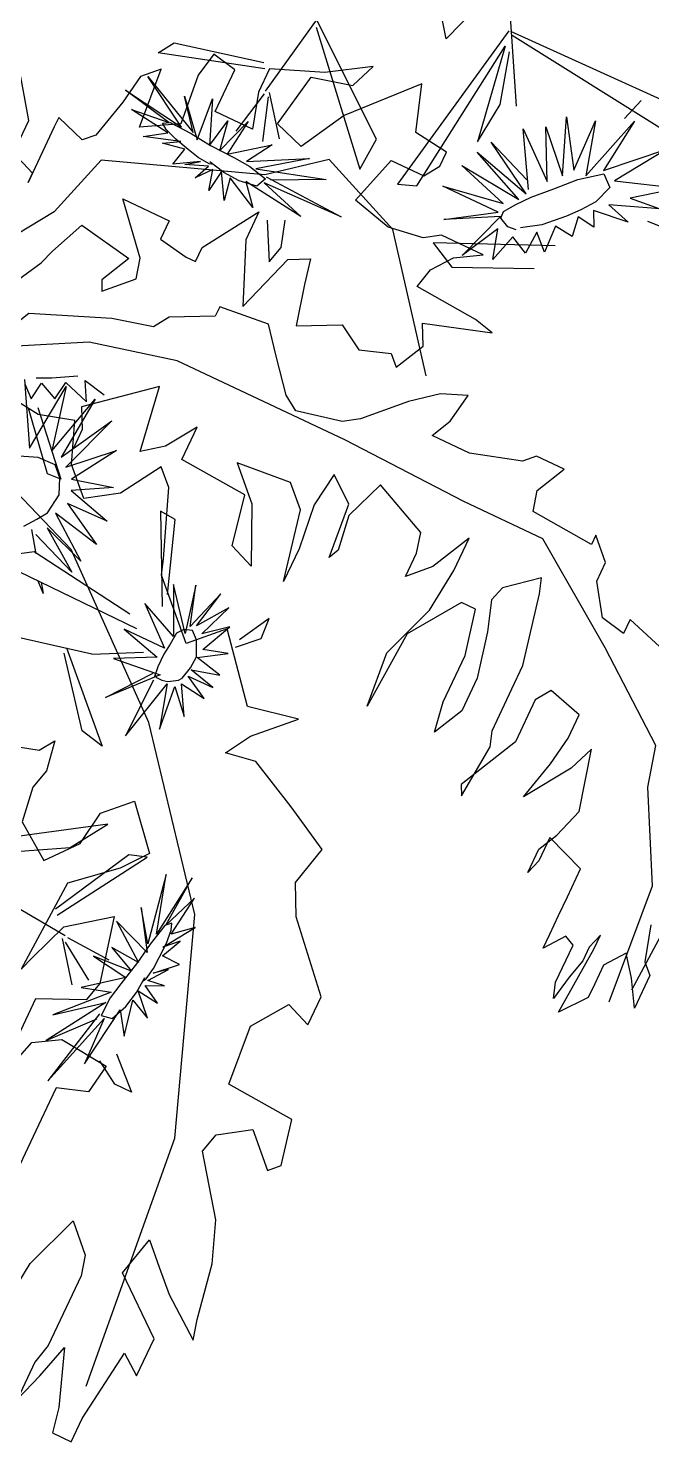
# Model space of a CAD drawing. Header units: millimetres. Extents: x -2729 to 15248, y -12439 to 5292.
# Drawn here: x 4767.1 to 4804.5, y -9533.9 to -9449.1 of the extents above; entities that cross this region are included whole.
import ezdxf

# ---------------------------------------------------------------- set-up
doc = ezdxf.new("R2010")
doc.units = ezdxf.units.MM
doc.layers.add('ARBOLES', color=118, linetype='Continuous')

# ---------------------------------------------------------------- blocks, each defined once
blk = doc.blocks.new('drudtu')
at = {"layer": 'ARBOLES', "color": 108}
for points in [[(-13.0392, 0.1993), (-13.1154, 0.2967), (-13.1874, 0.3263), (-13.2298, 0.2925), (-13.3569, 0.2459), (-13.3738, 0.1909), (-13.4077, 0.1401)], [(-13.3865, 0.1104), (-13.3654, 0.1485), (-13.3611, 0.1612), (-13.3484, 0.1909), (-13.3018, 0.1824), (-13.3145, 0.157), (-13.3103, 0.1485), (-13.2891, 0.1697), (-13.2933, 0.1866), (-13.3272, 0.2247), (-13.2849, 0.2247), (-13.2849, 0.2078), (-13.2595, 0.2036), (-13.251, 0.2036), (-13.251, 0.2163), (-13.2213, 0.2628), (-13.2213, 0.2374), (-13.2001, 0.1866), (-13.1832, 0.2374), (-13.1663, 0.2459), (-13.162, 0.2247), (-13.1536, 0.1909), (-13.1197, 0.2078), (-13.0985, 0.1951), (-13.0731, 0.2036), (-13.0646, 0.1951), (-13.0519, 0.2205), (-13.0604, 0.2374), (-13.0053, 0.2544), (-13.0222, 0.2586), (-13.0773, 0.2628), (-13.0731, 0.2798), (-13.0604, 0.2967), (-13.0392, 0.3094), (-13.0773, 0.3094), (-13.09, 0.3009), (-13.1197, 0.2967), (-13.1536, 0.3052), (-13.1408, 0.3475), (-13.1112, 0.3475), (-13.1027, 0.3602), (-13.1027, 0.3729), (-13.1324, 0.3771), (-13.1451, 0.4152), (-13.1917, 0.3644), (-13.2129, 0.3263), (-13.2383, 0.3348), (-13.2298, 0.3814), (-13.1959, 0.3898), (-13.1874, 0.411), (-13.2213, 0.3898), (-13.2637, 0.3729), (-13.2637, 0.3517), (-13.2552, 0.3221), (-13.2891, 0.3221), (-13.2891, 0.3602), (-13.3103, 0.3644), (-13.3145, 0.3433), (-13.3103, 0.3009), (-13.3399, 0.284), (-13.3442, 0.3348), (-13.3569, 0.3221), (-13.3611, 0.2967), (-13.3696, 0.2628), (-13.3781, 0.2544), (-13.4035, 0.2628), (-13.4035, 0.2544), (-13.4035, 0.2036), (-13.4035, 0.212), (-13.4247, 0.2205), (-13.4247, 0.2501), (-13.4459, 0.2798)]]:
    blk.add_lwpolyline(points, dxfattribs=at)
at = {"layer": 'ARBOLES', "color": 92}
for points in [[(-12.6706, -0.1859), (-12.6664, -0.1055)], [(-12.7342, 0.0681), (-12.8019, 0.0893), (-12.8019, 0.0766), (-12.8231, 0.0808), (-12.8401, 0.1062), (-12.8401, 0.1231), (-12.857, 0.1401), (-12.857, 0.1316), (-12.9121, 0.1358), (-12.9163, 0.1528), (-12.9036, 0.1782), (-12.929, 0.1782), (-12.9375, 0.1697), (-12.9799, 0.157), (-13.0138, 0.157), (-13.0053, 0.1739), (-13.001, 0.1993), (-13.0222, 0.1909), (-13.0434, 0.1739), (-13.0731, 0.1443), (-13.0858, 0.1358), (-13.1239, 0.1274), (-13.1366, 0.1358), (-13.1578, 0.1612), (-13.1747, 0.1824), (-13.2171, 0.1782), (-13.2171, 0.1697), (-13.251, 0.1528), (-13.2595, 0.1401), (-13.2933, 0.1316), (-13.3569, 0.1062), (-13.3738, 0.0723)], [(-12.6833, -0.2028), (-12.6918, -0.1012), (-12.7299, -0.0293), (-12.7384, 0.0046), (-12.8104, 0.0596), (-12.8951, 0.1189), (-12.9672, 0.1189), (-13.0773, 0.1231), (-13.2298, 0.1231), (-13.3018, 0.1062), (-13.4035, 0.0512)], [(-12.6791, -0.1309), (-12.6706, -0.1605), (-12.6622, -0.169), (-12.6622, -0.1986), (-12.6749, -0.1774), (-12.6876, -0.1605), (-12.7003, -0.1774), (-12.7003, -0.1944), (-12.7003, -0.2071), (-12.7172, -0.2282), (-12.713, -0.169), (-12.713, -0.1563), (-12.7172, -0.169), (-12.7172, -0.1817), (-12.7215, -0.1986), (-12.7257, -0.2198), (-12.7299, -0.2071), (-12.7299, -0.1732), (-12.7384, -0.169), (-12.7511, -0.1859), (-12.7511, -0.1732), (-12.7511, -0.1563), (-12.7511, -0.1393), (-12.7511, -0.1139), (-12.785, -0.1012), (-12.785, -0.1224), (-12.7892, -0.1351), (-12.7892, -0.1139), (-12.7808, -0.097), (-12.7723, -0.0716), (-12.785, -0.0208), (-12.7935, -0.042), (-12.8189, -0.0801), (-12.8104, -0.0462), (-12.8062, -0.0208), (-12.8062, 0.0004), (-12.8358, 0.0088), (-12.8443, -0.0039), (-12.8443, -0.042), (-12.8697, -0.0928), (-12.8655, -0.1012), (-12.8613, -0.0547), (-12.8655, -0.042), (-12.8655, -0.0039), (-12.8655, 0.0173), (-12.8782, 0.0766), (-12.8824, 0.0893), (-12.9079, 0.0681), (-12.9121, 0.0554), (-12.9036, 0.03), (-12.8951, -0.0081), (-12.8951, -0.0377), (-12.9079, -0.0631), (-12.9121, -0.0377), (-12.9121, 0.0046), (-12.9206, 0.0427), (-12.9333, 0.0427), (-12.9629, 0.0004), (-12.9672, -0.0674), (-12.9714, -0.0208), (-12.9544, 0.0258), (-12.9502, 0.0639), (-12.9502, 0.0935), (-12.9672, 0.0596), (-12.9841, 0.0427), (-12.9841, 0.0639), (-12.9883, 0.0808), (-13.0349, 0.102), (-13.0476, 0.0681), (-13.0434, 0.0385), (-13.0476, 0.03), (-13.0519, 0.0766), (-13.0731, 0.0935), (-13.0773, 0.0639), (-13.0731, 0.0258), (-13.0731, -0.0039), (-13.0858, 0.0554), (-13.1027, 0.0723), (-13.1493, 0.0681), (-13.1239, 0.0427), (-13.1027, -0.0039), (-13.1239, 0.0046), (-13.1324, 0.0469), (-13.1917, 0.0512), (-13.1917, 0.0808), (-13.2086, 0.0554), (-13.2256, 0.0427), (-13.234, 0.0977), (-13.2849, 0.0554), (-13.2764, 0.0385), (-13.2764, 0.0215)]]:
    blk.add_lwpolyline(points, dxfattribs=at)
at = {"layer": 'ARBOLES', "color": 72}
for points in [[(-12.9375, -0.6728), (-12.9587, -0.4568), (-13.0222, -0.2833), (-13.1239, -0.1563), (-13.2425, -0.0547), (-13.3188, -0.025)], [(-13.2256, -0.224), (-13.1959, -0.2155), (-13.1874, -0.2028), (-13.1832, -0.2282), (-13.1874, -0.2452), (-13.1832, -0.2748), (-13.1536, -0.296), (-13.1324, -0.2706), (-13.1281, -0.2409), (-13.107, -0.2198), (-13.0773, -0.2536), (-13.0942, -0.2748), (-13.1281, -0.3044), (-13.1324, -0.3849), (-13.1281, -0.3722), (-13.1154, -0.3383), (-13.0815, -0.3129), (-13.0688, -0.3679), (-13.0731, -0.3849), (-13.1112, -0.4018), (-13.1112, -0.4357)], [(-13.107, -0.4653), (-13.0985, -0.4357), (-13.0773, -0.423), (-13.0349, -0.4272), (-13.0392, -0.4526), (-13.0646, -0.4611), (-13.0646, -0.4738), (-13.0646, -0.4949), (-13.0646, -0.5415)], [(-13.0265, -0.6431), (-13.0222, -0.6008), (-13.0053, -0.5542), (-12.9841, -0.5754), (-12.9799, -0.5923), (-12.9799, -0.6558), (-12.9841, -0.6728), (-12.9841, -0.7066), (-12.9756, -0.6812), (-12.9672, -0.6516), (-12.9502, -0.6982), (-12.946, -0.7193), (-12.929, -0.7193), (-12.929, -0.6982), (-12.9206, -0.6347), (-12.9036, -0.6474), (-12.9036, -0.6135), (-12.9502, -0.5754), (-12.9417, -0.5415), (-12.9248, -0.5584), (-12.9079, -0.5754), (-12.874, -0.6008), (-12.8782, -0.5839), (-12.8867, -0.5373), (-12.8994, -0.5034), (-12.9333, -0.4568), (-12.929, -0.4399), (-12.9036, -0.423), (-12.8782, -0.4484), (-12.8697, -0.4399), (-12.8782, -0.4018), (-12.9375, -0.3976), (-12.9417, -0.3468), (-12.9206, -0.3171), (-12.8994, -0.3256), (-12.8994, -0.3002), (-12.946, -0.2494), (-12.9587, -0.224), (-12.9502, -0.1901), (-12.9883, -0.169), (-13.0307, -0.1478), (-13.0561, -0.152), (-13.0434, -0.1309), (-13.0138, -0.1012), (-13.0561, -0.1097), (-13.0985, -0.0589), (-13.1239, -0.0843), (-13.1663, -0.042), (-13.1705, -0.0293), (-13.1917, 0.0258), (-13.2044, 0.0385), (-13.2256, 0.0046), (-13.251, -0.0123), (-13.2722, 0.0088), (-13.2849, 0.0427), (-13.3145, 0.0342), (-13.3484, 0.0385)]]:
    blk.add_lwpolyline(points, dxfattribs=at)
blk = doc.blocks.new('styrtys')
at = {"color": 86, "linetype": 'Continuous'}
for p, q in [((2.227, -45.954), (11.136, -39.788)), ((12.132, -41.085), (2.48, -46)), ((10.214, -42.779), (9.798, -41.373)), ((16.894, -44.253), (16.239, -44.763)), ((6.272, -47.952), (1.218, -45.368)), ((2.146, -46.032), (6.606, -56.479)), ((2.816, -46.685), (6.891, -51.055)), ((7.281, -55.536), (2.816, -46.685)), ((5.674, -48.742), (3.255, -46.64)), ((6.891, -51.055), (5.674, -48.742)), ((-2.24, -60.392), (-5.314, -53.317)), ((3.649, -56.164), (-4.482, -55.55)), ((-3.981, -55.814), (4.677, -57.942)), ((6.606, -56.479), (7.281, -55.536)), ((4.677, -57.942), (3.649, -56.164)), ((-7.546, -63.604), (-3.763, -59.611)), ((-3.422, -59.747), (-7.526, -64.733)), ((-2.144, -60.541), (-1.108, -63.158)), ((0.642, -61.156), (-2.051, -60.238)), ((-1.866, -60.431), (0.26, -62.105)), ((6.293, -64.418), (5, -63.352)), ((-7.526, -64.733), (-7.546, -63.604)), ((4.454, -64.3), (6.647, -65.468)), ((6.647, -65.468), (6.293, -64.418))]:
    blk.add_line(p, q, dxfattribs=at)
at = {"color": 50, "linetype": 'Continuous'}
for p, q in [((10.67, -42.354), (12.245, -45.459)), ((11.983, -46.543), (10.67, -42.354)), ((12.245, -45.459), (13.098, -41.549)), ((13.098, -41.549), (13.128, -45.227)), ((13.128, -45.227), (15.481, -42.133)), ((15.481, -42.133), (14.504, -44.947)), ((15.962, -43.743), (14.179, -46.25)), ((14.504, -44.947), (15.962, -43.743)), ((9.451, -44.346), (11.983, -46.543)), ((11.321, -46.985), (9.451, -44.346)), ((8.355, -45.715), (11.321, -46.985)), ((11.273, -47.74), (8.355, -45.715)), ((11.929, -47.058), (12.44, -45.557)), ((12.44, -45.557), (13.32, -45.65)), ((13.32, -45.65), (13.63, -46.826)), ((15.67, -45.779), (14.002, -47.205)), ((14.179, -46.25), (15.67, -45.779)), ((0.631, -49.493), (-9.547, -45.924)), ((-0.039, -46.96), (0.631, -49.493)), ((8.236, -47.086), (11.273, -47.74)), ((11.089, -48.698), (8.236, -47.086)), ((11.657, -48.585), (11.929, -47.058)), ((13.63, -46.826), (13.577, -47.837)), ((14.002, -47.205), (14.866, -47.698)), ((7.63, -48.317), (11.089, -48.698)), ((10.914, -49.905), (7.63, -48.317)), ((13.577, -47.837), (13.454, -48.772)), ((14.866, -47.698), (13.856, -48.199)), ((13.856, -48.199), (14.691, -49.102)), ((11.397, -50.002), (11.657, -48.585)), ((13.454, -48.772), (13.149, -50.306)), ((14.691, -49.102), (13.634, -49.652)), ((7.33, -50.357), (10.37, -49.681)), ((11.306, -51.011), (11.397, -50.002)), ((13.634, -49.652), (14.636, -51.015)), ((11.065, -50.155), (7.33, -50.357)), ((7.419, -51.403), (11.065, -50.155)), ((11.131, -50.717), (7.419, -51.403)), ((7.631, -52.588), (11.131, -50.717)), ((14.646, -50.267), (10.732, -56.458)), ((13.149, -50.306), (12.658, -51.496)), ((13.375, -50.79), (14.098, -52.022)), ((14.636, -51.015), (13.375, -50.79)), ((10.87, -51.638), (7.631, -52.588)), ((8.117, -54.207), (10.87, -51.638)), ((11.281, -51.857), (11.306, -51.011)), ((11.159, -52.168), (8.117, -54.207)), ((9.86, -55.187), (11.159, -52.168)), ((11.452, -52.176), (9.86, -55.187)), ((11.543, -52.205), (11.281, -51.857)), ((12.273, -55.361), (11.452, -52.176)), ((12.204, -52.109), (11.543, -52.205)), ((12.611, -51.776), (12.204, -52.109)), ((12.549, -56.245), (15.173, -52.047)), ((14.098, -52.022), (12.879, -52.168)), ((12.879, -52.168), (13.417, -53.896)), ((13.417, -53.896), (12.003, -52.708)), ((12.003, -52.708), (12.273, -55.361)), ((10.732, -56.458), (12.549, -56.245)), ((1.466, -63.293), (4.165, -60.004)), ((4.165, -60.004), (2.515, -62.863)), ((0.805, -63.539), (2.579, -60.207)), ((2.579, -60.207), (1.466, -63.293)), ((2.192, -62.999), (6.564, -60.383)), ((6.564, -60.383), (2.437, -63.3)), ((-0.178, -64.302), (0.738, -61.707)), ((0.738, -61.707), (0.805, -63.539)), ((-1.22, -62.223), (-0.178, -64.302)), ((-0.592, -64.605), (-1.22, -62.223)), ((5.294, -62.45), (1.801, -64.201)), ((2.437, -63.3), (5.294, -62.45)), ((-3.472, -63.355), (-1.163, -64.961)), ((-1.831, -65.407), (-3.472, -63.355)), ((-1.869, -63.247), (-0.592, -64.605)), ((-1.163, -64.961), (-1.869, -63.247)), ((1.801, -64.201), (3.347, -64.634)), ((-4.473, -64.728), (-1.831, -65.407)), ((-2.352, -65.39), (-4.473, -64.728)), ((0.539, -65.144), (1.134, -66.379)), ((2.108, -65.898), (0.539, -65.144)), ((3.347, -64.634), (1.138, -64.887)), ((1.138, -64.887), (2.108, -65.898)), ((-6.625, -65.988), (-2.352, -65.39)), ((-2.98, -65.825), (-6.625, -65.988)), ((-6.611, -67.562), (-2.98, -65.825)), ((-0.629, -65.907), (-1.339, -67.416)), ((-0.144, -65.645), (-0.957, -66.808)), ((-0.957, -66.808), (-0.629, -65.907)), ((0.056, -66.675), (-0.144, -65.645)), ((0.171, -65.513), (0.056, -66.675)), ((1.134, -66.379), (0.171, -65.513)), ((-3.595, -66.334), (-6.611, -67.562)), ((-5.418, -67.847), (-3.595, -66.334)), ((-3.102, -66.713), (-5.418, -67.847)), ((-2.261, -66.308), (-3.67, -68.096)), ((-3.67, -68.096), (-3.102, -66.713)), ((-2.731, -67.289), (-2.261, -66.308)), ((-1.742, -66.339), (-2.731, -67.289)), ((-1.339, -67.416), (-1.742, -66.339))]:
    blk.add_line(p, q, dxfattribs=at)
blk.add_lwpolyline([(-0.068, -65.336), (-0.242, -65.539), (-0.91, -65.904), (-1.618, -66.165), (-2.529, -66.494), (-3.326, -66.678), (-3.754, -66.677), (-3.559, -66.267), (-2.342, -65.523), (-1.145, -64.894), (0.236, -64.045), (1.159, -63.524), (2.271, -63.105), (2.383, -63.781), (1.565, -64.507), (0.652, -65.046), (-0.308, -65.437)], dxfattribs=at)
blk = doc.blocks.new('aerysty')
at = {"color": 86, "linetype": 'Continuous'}
for p, q in [((-18.673, 3.321, 0.09), (-18.796, 2.225, 0.09)), ((-17.186, 1.346, 0.09), (-18.673, 3.321, 0.09)), ((-18.796, 2.225, 0.09), (-18.077, 0.72, 0.09)), ((-13.112, -4.802, 0.09), (-14.326, -2.398, 0.09)), ((-12.815, -4.82, 0.09), (-12.65, -2.023, 0.09)), ((-15.07, -3.094, 0.09), (-13.027, -5.053, 0.09)), ((-11.997, -6.073, 0.09), (-6.198, -3.302, 0.09)), ((-6.198, -3.302, 0.09), (-6.654, -4.328, 0.09)), ((-12.791, -4.994, 0.09), (-12.994, -12.668, 0.09)), ((-6.654, -4.328, 0.09), (-11.746, -6.339, 0.09)), ((7.306, -5.445, 0.09), (8.56, -4.411, 0.09)), ((9.813, -4.639, 0.09), (7.79, -5.475, 0.09)), ((8.56, -4.411, 0.09), (9.813, -4.639, 0.09)), ((-5.758, -6.366, 0.09), (-13.267, -15.458, 0.09)), ((-8.14, -7.533, 0.09), (-5.758, -6.366, 0.09)), ((-12.949, -14.137, 0.09), (-8.14, -7.533, 0.09)), ((1.928, -14.05, 0.09), (-1.965, -9.111, 0.09)), ((-1.965, -9.111, 0.09), (-1.804, -10.619, 0.09)), ((-1.804, -10.619, 0.09), (1.584, -13.982, 0.09)), ((11.872, -13.564, 0.09), (7.052, -10.475, 0.09)), ((7.847, -10.577, 0.09), (11.892, -12.557, 0.09)), ((4.121, -20.751, 0.09), (5.131, -11.086, 0.09)), ((2.413, -12.546, 0.09), (-5.296, -34.666, 0.09)), ((5.64, -11.875, 0.09), (5.789, -18.72, 0.09)), ((11.892, -12.557, 0.09), (11.872, -13.564, 0.09)), ((5.789, -18.72, 0.09), (4.121, -20.751, 0.09)), ((10.344, -19.653, 0.09), (10.192, -20.507, 0.09)), ((13.279, -23.091, 0.09), (10.344, -19.653, 0.09)), ((10.192, -20.507, 0.09), (12.953, -23.551, 0.09))]:
    blk.add_line(p, q, dxfattribs=at)
at = {"color": 221, "linetype": 'Continuous'}
for p, q in [((-14.398, 1.801, 0.09), (-13.3, 0.461, 0.09)), ((-13.948, 0.481, 0.09), (-14.398, 1.801, 0.09)), ((-13.317, 1.824, 0.09), (-12.813, 0.639, 0.09)), ((-13.3, 0.461, 0.09), (-13.317, 1.824, 0.09)), ((-11.925, 0.658, 0.09), (-10.65, 1.72, 0.09)), ((-10.65, 1.72, 0.09), (-10.74, 0.579, 0.09)), ((-16.047, 1.181, 0.09), (-13.948, 0.481, 0.09)), ((-14.835, 0.141, 0.09), (-16.047, 1.181, 0.09)), ((-12.813, 0.639, 0.09), (-12.22, 1.638, 0.09)), ((-12.22, 1.638, 0.09), (-12.473, 0.625, 0.09)), ((-12.473, 0.625, 0.09), (-11.251, 1.332, 0.09)), ((-11.251, 1.332, 0.09), (-11.925, 0.658, 0.09)), ((-10.74, 0.579, 0.09), (-9.448, 1.02, 0.09)), ((-10.284, 0.333, 0.09), (-8.262, 1.353, 0.09)), ((-9.448, 1.02, 0.09), (-10.284, 0.333, 0.09)), ((-8.262, 1.353, 0.09), (-9.356, 0.345, 0.09)), ((-18.722, 0.03, 0.09), (-14.835, 0.141, 0.09)), ((-15.787, -0.405, 0.09), (-18.722, 0.03, 0.09)), ((-9.356, 0.345, 0.09), (-6.789, 0.394, 0.09)), ((-6.789, 0.394, 0.09), (-9.07, -0.205, 0.09)), ((-20.736, -1.301, 0.09), (-15.787, -0.405, 0.09)), ((-15.693, -0.779, 0.09), (-20.736, -1.301, 0.09)), ((-18.732, -2.651, 0.09), (-16.042, -0.766, 0.09)), ((-14.914, -0.819, 0.09), (-18.732, -2.651, 0.09)), ((-17.216, -3.135, 0.09), (-14.914, -0.819, 0.09)), ((-13.008, -0.601, 0.09), (-14.925, -2.556, 0.09)), ((-12.941, -2.914, 0.09), (-13.008, -0.601, 0.09)), ((-12.506, -0.502, 0.09), (-12.941, -2.914, 0.09)), ((-11.925, -2.263, 0.09), (-12.506, -0.502, 0.09)), ((-11.842, -0.42, 0.09), (-11.925, -2.263, 0.09)), ((-10.434, -2.84, 0.09), (-11.842, -0.42, 0.09)), ((-11.051, -0.298, 0.09), (-10.434, -2.84, 0.09)), ((-8.954, -2.023, 0.09), (-11.051, -0.298, 0.09)), ((-10.589, -0.533, 0.09), (-8.954, -2.023, 0.09)), ((-6.483, -1.791, 0.09), (-10.589, -0.533, 0.09)), ((-5.834, -0.365, 0.09), (-9.839, -0.405, 0.09)), ((-9.839, -0.405, 0.09), (-6.483, -1.791, 0.09)), ((-9.07, -0.205, 0.09), (-5.834, -0.365, 0.09)), ((-14.215, -0.875, 0.09), (-17.216, -3.135, 0.09)), ((-14.925, -2.556, 0.09), (-14.215, -0.875, 0.09)), ((2.141, -5.869, 0.09), (3.719, -7.042, 0.09)), ((3.384, -7.299, 0.09), (2.141, -5.869, 0.09)), ((3.691, -5.428, 0.09), (4.334, -6.944, 0.09)), ((3.719, -7.042, 0.09), (3.691, -5.428, 0.09)), ((4.334, -6.944, 0.09), (4.523, -5.323, 0.09)), ((4.523, -5.323, 0.09), (4.75, -6.992, 0.09)), ((4.75, -6.992, 0.09), (5.383, -5.367, 0.09)), ((5.383, -5.367, 0.09), (5.556, -7.07, 0.09)), ((5.556, -7.07, 0.09), (6.737, -5.623, 0.09)), ((6.737, -5.623, 0.09), (6.136, -7.045, 0.09)), ((0.713, -6.723, 0.09), (3.384, -7.299, 0.09)), ((3.267, -7.779, 0.09), (0.713, -6.723, 0.09)), ((6.136, -7.045, 0.09), (8.146, -6.387, 0.09)), ((8.146, -6.387, 0.09), (6.913, -7.577, 0.09)), ((6.913, -7.577, 0.09), (9.085, -7.037, 0.09)), ((9.085, -7.037, 0.09), (7.157, -8.12, 0.09)), ((-0.704, -8.248, 0.09), (3.267, -7.779, 0.09)), ((3.031, -8.581, 0.09), (-0.704, -8.248, 0.09)), ((3.502, -8.403, 0.09), (0.632, -10.473, 0.09)), ((2.862, -11.304, 0.09), (3.502, -8.403, 0.09)), ((6.398, -8.44, 0.09), (8.537, -10.602, 0.09)), ((9.207, -9.436, 0.09), (6.398, -8.44, 0.09)), ((9.563, -7.883, 0.09), (6.921, -8.409, 0.09)), ((6.921, -8.409, 0.09), (9.207, -9.436, 0.09)), ((7.157, -8.12, 0.09), (9.563, -7.883, 0.09)), ((0.632, -10.473, 0.09), (3.364, -8.816, 0.09)), ((4.309, -9.124, 0.09), (2.862, -11.304, 0.09)), ((3.354, -8.686, 0.09), (3.26, -8.513, 0.09)), ((4.702, -11.693, 0.09), (4.309, -9.124, 0.09)), ((4.998, -9.04, 0.09), (4.702, -11.693, 0.09)), ((6.664, -11.45, 0.09), (4.998, -9.04, 0.09)), ((5.895, -8.941, 0.09), (6.664, -11.45, 0.09)), ((8.537, -10.602, 0.09), (5.895, -8.941, 0.09)), ((2.413, -12.546, 0.09), (4.127, -9.983, 0.09)), ((6.806, -16.048, 0.09), (7.425, -18.811, 0.09)), ((8.445, -18.854, 0.09), (6.806, -16.048, 0.09)), ((8.141, -15.782, 0.09), (8.445, -18.854, 0.09)), ((9.318, -18.555, 0.09), (8.141, -15.782, 0.09)), ((9.665, -15.976, 0.09), (9.318, -18.555, 0.09)), ((10.089, -18.767, 0.09), (9.665, -15.976, 0.09)), ((4.455, -17.646, 0.09), (3.968, -16.947, 0.09)), ((4.467, -17.397, 0.09), (3.968, -16.947, 0.09)), ((5.951, -16.155, 0.09), (6.733, -19.19, 0.09)), ((7.425, -18.811, 0.09), (5.951, -16.155, 0.09)), ((11.591, -16.709, 0.09), (10.089, -18.767, 0.09)), ((10.685, -19.115, 0.09), (11.591, -16.709, 0.09)), ((13.572, -17.723, 0.09), (10.685, -19.115, 0.09)), ((11.109, -19.788, 0.09), (13.572, -17.723, 0.09)), ((5.753, -18.553, 0.09), (6.859, -19.547, 0.09)), ((14.922, -18.908, 0.09), (11.109, -19.788, 0.09)), ((11.48, -20.343, 0.09), (14.922, -18.908, 0.09)), ((15.521, -20.437, 0.09), (11.48, -20.343, 0.09)), ((16.148, -21.534, 0.09), (16.014, -20.119, 0.09)), ((11.51, -21.019, 0.09), (15.521, -20.437, 0.09)), ((15.23, -22.32, 0.09), (11.51, -21.019, 0.09)), ((15.105, -20.802, 0.09), (16.148, -21.534, 0.09)), ((15.435, -22.452, 0.09), (15.105, -20.802, 0.09)), ((10.937, -22.232, 0.09), (15.23, -22.32, 0.09)), ((14.275, -24.661, 0.09), (10.937, -22.232, 0.09)), ((14.251, -22.504, 0.09), (15.435, -22.452, 0.09)), ((14.625, -23.67, 0.09), (14.251, -22.504, 0.09)), ((13.503, -23.697, 0.09), (14.625, -23.67, 0.09)), ((14.075, -24.505, 0.09), (13.503, -23.697, 0.09))]:
    blk.add_line(p, q, dxfattribs=at)
at = {"color": 50, "linetype": 'Continuous'}
for p, q in [((-15.719, -0.651, 0.09), (-15.536, 0.006, 0.09)), ((-15.536, 0.006, 0.09), (-14.493, 0.318, 0.09)), ((-14.493, 0.318, 0.09), (-13.442, 0.419, 0.09)), ((-13.442, 0.419, 0.09), (-12.412, 0.369, 0.09)), ((-12.672, 0.379, 0.09), (-12.43, 0.488, 0.09)), ((-12.43, 0.488, 0.09), (-11.674, 0.537, 0.09)), ((-11.674, 0.537, 0.09), (-10.925, 0.474, 0.09)), ((-10.925, 0.474, 0.09), (-9.965, 0.388, 0.09)), ((-9.965, 0.388, 0.09), (-9.168, 0.219, 0.09)), ((-9.168, 0.219, 0.09), (-8.782, 0.038, 0.09)), ((-8.782, 0.038, 0.09), (-9.132, -0.25, 0.09)), ((-14.541, -0.74, 0.09), (-15.719, -0.651, 0.09)), ((-13.488, -0.658, 0.09), (-14.541, -0.74, 0.09)), ((-11.886, -0.474, 0.09), (-13.488, -0.658, 0.09)), ((-10.542, -0.409, 0.09), (-11.886, -0.474, 0.09)), ((-9.132, -0.25, 0.09), (-10.542, -0.409, 0.09)), ((3.407, -7.809, 0.09), (3.821, -7.305, 0.09)), ((3.821, -7.305, 0.09), (4.03, -7.188, 0.09)), ((4.03, -7.188, 0.09), (4.821, -7.077, 0.09)), ((4.821, -7.077, 0.09), (5.577, -7.128, 0.09)), ((5.577, -7.128, 0.09), (6.435, -7.664, 0.09)), ((3.26, -8.513, 0.09), (3.281, -8.16, 0.09)), ((3.281, -8.16, 0.09), (3.407, -7.809, 0.09)), ((6.435, -7.664, 0.09), (6.797, -8.168, 0.09)), ((6.797, -8.168, 0.09), (6.567, -8.637, 0.09)), ((3.838, -8.779, 0.09), (3.181, -8.639, 0.09)), ((4.67, -8.875, 0.09), (3.838, -8.779, 0.09)), ((5.389, -8.869, 0.09), (4.67, -8.875, 0.09)), ((6.142, -8.891, 0.09), (5.389, -8.869, 0.09)), ((6.567, -8.637, 0.09), (6.142, -8.891, 0.09)), ((7.556, -19.618, 0.09), (8.207, -19.266, 0.09)), ((8.207, -19.266, 0.09), (9.499, -19.246, 0.09)), ((9.499, -19.246, 0.09), (10.379, -19.76, 0.09)), ((6.783, -20.059, 0.09), (7.556, -19.618, 0.09)), ((10.379, -19.76, 0.09), (10.898, -20.403, 0.09)), ((10.898, -20.403, 0.09), (10.724, -21.5, 0.09)), ((10.724, -21.5, 0.09), (10.078, -22.755, 0.09)), ((15.228, -23.322, 0.09), (16.149, -22.066, 0.09)), ((14.724, -24.114, 0.09), (15.228, -23.322, 0.09))]:
    blk.add_line(p, q, dxfattribs=at)

msp = doc.modelspace()

# ---------------------------------------------------------------- block references
at = {"xscale": 72.83395656964247, "yscale": 72.83395656964247, "zscale": 72.83395656964247, "rotation": 334.7594329241956}
msp.add_blockref('drudtu', (5643.791, -9888.035), dxfattribs=at)
at = {"rotation": 300.9216936617719}
msp.add_blockref('styrtys', (4834.288, -9423.743, 0.448), dxfattribs=at)
at = {"xscale": -1, "rotation": 238.1976480713597}
msp.add_blockref('aerysty', (4780.312, -9495.285, 0.246), dxfattribs=at)

doc.saveas('drawing.dxf')
